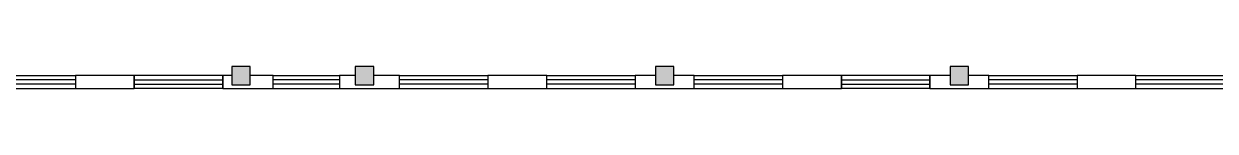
# Model space of a CAD drawing. Extents: x 1725663 to 4653551, y -550461 to 248782.
# Drawn here: x 2110650 to 2143000, y -459237 to -458637 of the extents above; entities that cross this region are included whole.
import ezdxf

# ---------------------------------------------------------------- set-up
doc = ezdxf.new("R2010")
doc.units = 0
doc.header["$LTSCALE"] = 1000
for name, color, linetype in [('0-底图', 7, 'Continuous'), ('COLUMN', 255, 'Continuous'), ('PUB_HATCH', 8, 'Continuous'), ('WALL', 2, 'Continuous'), ('WINDOW', 4, 'Continuous')]:
    doc.layers.add(name, color=color, linetype=linetype)

# ---------------------------------------------------------------- blocks, each defined once
blk = doc.blocks.new('$WINLIB2D$00000001')
at = {"color": 0}
for points in [[(-0.5, 0.5), (-0.5, -0.5)], [(-0.5, 0.5), (0.5, 0.5)], [(0.5, -0.5), (0.5, 0.5)], [(0.5, 0.167), (-0.5, 0.167)], [(0.5, -0.167), (-0.5, -0.167)], [(-0.5, -0.5), (0.5, -0.5)]]:
    blk.add_lwpolyline(points, dxfattribs=at)
blk = doc.blocks.new('gkhkjk')
at = {"layer": 'PUB_HATCH'}
for points in [[(1553557, -377503.8), (1553057, -377503.8), (1553057, -378003.8), (1553557, -378003.8)], [(1556907, -377503.8), (1556407, -377503.8), (1556407, -378003.8), (1556907, -378003.8)], [(1565057, -377503.8), (1564557, -377503.8), (1564557, -378003.8), (1565057, -378003.8)], [(1573057, -377503.8), (1572557, -377503.8), (1572557, -378003.8), (1573057, -378003.8)]]:
    blk.add_hatch(color=256, dxfattribs=at).paths.add_polyline_path(points)
at = {"layer": 'COLUMN'}
for p, q in [((1553557, -377503.8), (1553057, -377503.8)), ((1553057, -377503.8), (1553057, -378003.8)), ((1553557, -378003.8), (1553557, -377503.8)), ((1556907, -377503.8), (1556407, -377503.8)), ((1556407, -377503.8), (1556407, -378003.8)), ((1556907, -378003.8), (1556907, -377503.8)), ((1565057, -377503.8), (1564557, -377503.8)), ((1564557, -377503.8), (1564557, -378003.8)), ((1565057, -378003.8), (1565057, -377503.8)), ((1573057, -377503.8), (1572557, -377503.8)), ((1572557, -377503.8), (1572557, -378003.8)), ((1573057, -378003.8), (1573057, -377503.8)), ((1553057, -378003.8), (1553557, -378003.8)), ((1556407, -378003.8), (1556907, -378003.8)), ((1564557, -378003.8), (1565057, -378003.8)), ((1572557, -378003.8), (1573057, -378003.8))]:
    blk.add_line(p, q, dxfattribs=at)
at = {"layer": 'WALL'}
for p, q in [((1550407, -377753.8), (1548807, -377753.8)), ((1548807, -377753.8), (1548807, -378103.8)), ((1550407, -378103.8), (1550407, -377753.8)), ((1553057, -377753.8), (1552807, -377753.8)), ((1552807, -377753.8), (1552807, -378103.8)), ((1554182, -377753.8), (1553557, -377753.8)), ((1554182, -378103.8), (1554182, -377753.8)), ((1556407, -377753.8), (1555982, -377753.8)), ((1555982, -377753.8), (1555982, -378103.8)), ((1557607, -377753.8), (1556907, -377753.8)), ((1557607, -378103.8), (1557607, -377753.8)), ((1561607, -377753.8), (1560007, -377753.8)), ((1560007, -377753.8), (1560007, -378103.8)), ((1561607, -378103.8), (1561607, -377753.8)), ((1564557, -377753.8), (1564007, -377753.8)), ((1564007, -377753.8), (1564007, -378103.8)), ((1565607, -377753.8), (1565057, -377753.8)), ((1565607, -378103.8), (1565607, -377753.8)), ((1569607, -377753.8), (1568007, -377753.8)), ((1568007, -377753.8), (1568007, -378103.8)), ((1569607, -378103.8), (1569607, -377753.8)), ((1572557, -377753.8), (1572007, -377753.8)), ((1572007, -377753.8), (1572007, -378103.8)), ((1573607, -377753.8), (1573057, -377753.8)), ((1573607, -378103.8), (1573607, -377753.8)), ((1577607, -377753.8), (1576007, -377753.8)), ((1576007, -377753.8), (1576007, -378103.8)), ((1577607, -378103.8), (1577607, -377753.8)), ((1548807, -378103.8), (1550407, -378103.8)), ((1552807, -378103.8), (1553307, -378103.8)), ((1553307, -378103.8), (1554182, -378103.8)), ((1555982, -378103.8), (1556657, -378103.8)), ((1556657, -378103.8), (1557607, -378103.8)), ((1560007, -378103.8), (1561607, -378103.8)), ((1564007, -378103.8), (1564807, -378103.8)), ((1564807, -378103.8), (1565607, -378103.8)), ((1568007, -378103.8), (1569607, -378103.8)), ((1572007, -378103.8), (1572807, -378103.8)), ((1572807, -378103.8), (1573607, -378103.8)), ((1576007, -378103.8), (1577607, -378103.8))]:
    blk.add_line(p, q, dxfattribs=at)
at = {"layer": 'WINDOW', "yscale": -350}
for p, xscale, zscale in [((1547607, -377928.8), 2400, 2400), ((1551607, -377928.8), -2400, -2400), ((1555082, -377928.8), 1800, 1800), ((1558807, -377928.8), 2400, 2400), ((1562807, -377928.8), 2400, 2400), ((1566807, -377928.8), 2400, 2400), ((1570807, -377928.8), -2400, -2400), ((1574807, -377928.8), 2400, 2400), ((1578807, -377928.8), 2400, 2400)]:
    blk.add_blockref('$WINLIB2D$00000001', p, dxfattribs=dict(at, xscale=xscale, zscale=zscale))

msp = doc.modelspace()

# ---------------------------------------------------------------- block references
at = {"layer": '0-底图'}
msp.add_blockref('gkhkjk', (563243, -81133), dxfattribs=at)

doc.saveas('drawing.dxf')
